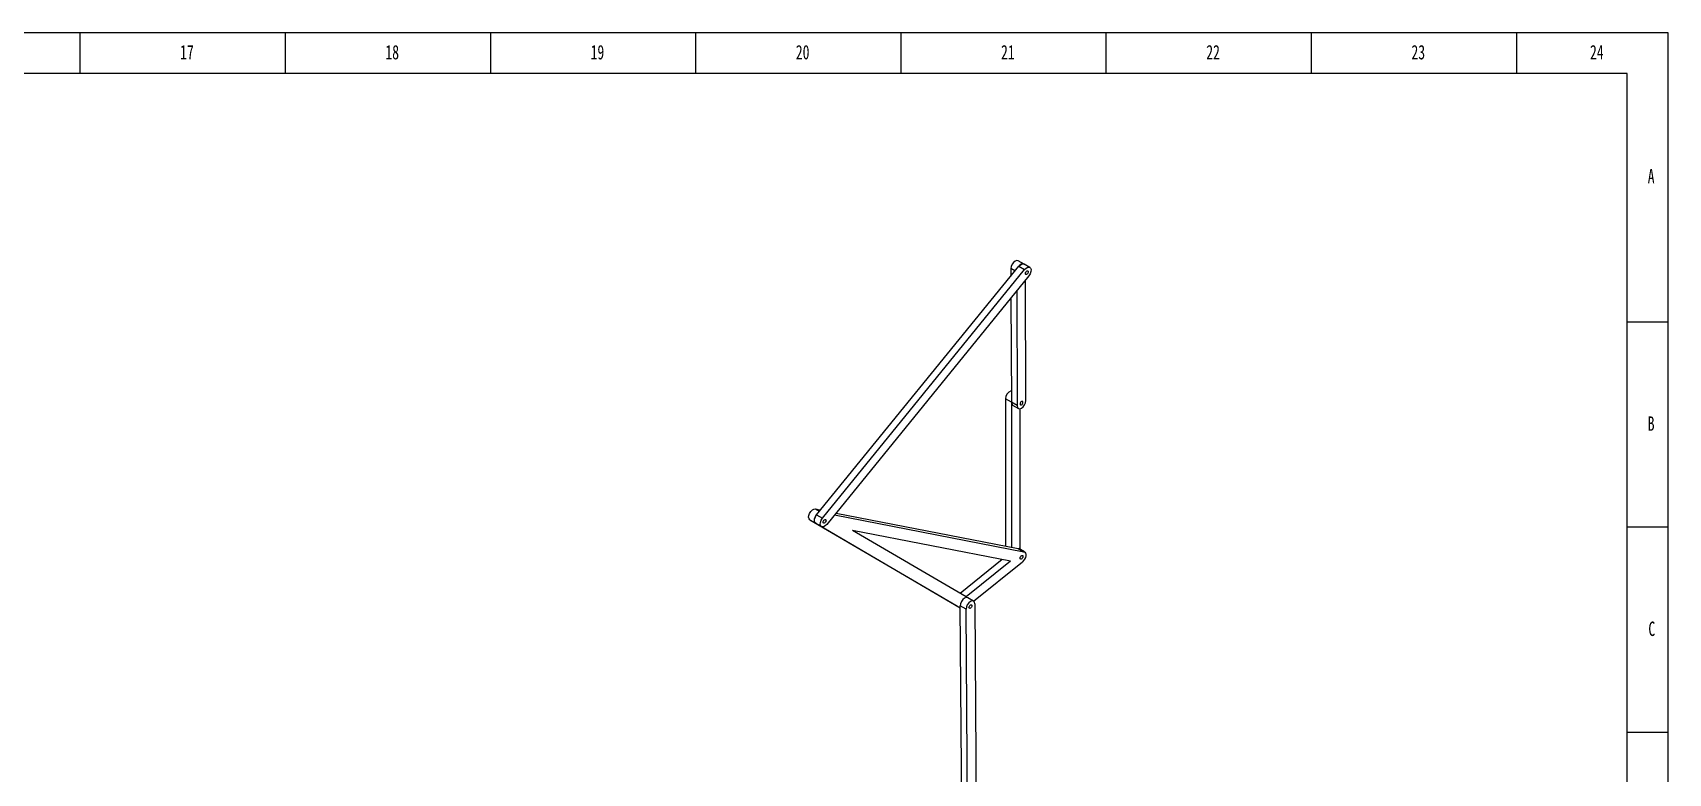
# Model space of a CAD drawing. Header units: millimetres. Extents: x 0 to 1189, y 0 to 841.
# Drawn here: x 790.5 to 1189, y 660.6 to 841 of the extents above; entities that cross this region are included whole.
import ezdxf

# ---------------------------------------------------------------- set-up
doc = ezdxf.new("R2010")
doc.units = ezdxf.units.MM
doc.layers.add('10', color=7, linetype='Continuous')
doc.layers.add('5', color=7, linetype='Continuous')
doc.styles.add('SLDTEXTSTYLE5', font='TXT', dxfattribs={"width": 0.7})

msp = doc.modelspace()

# ---------------------------------------------------------------- linework, layer by layer
at = {"color": 7, "linetype": 'Continuous', "lineweight": 25}
for p, q in [((1032.03, 784.63), (1030.62, 785.45)), ((981.5, 723.54), (1030.76, 784.1)), ((982.92, 722.72), (1032.17, 783.28)), ((1033.22, 781.75), (983.96, 721.19)), ((1028.81, 783.53), (1028.81, 781.7)), ((1029.82, 782.94), (1028.81, 783.53)), ((1030.76, 784.1), (1032.17, 783.28)), ((1033.45, 783.81), (1032.03, 784.63)), ((1030.24, 778.09), (1030.36, 750.13)), ((1032.48, 751.36), (1032.36, 780.69)), ((1028.84, 776.36), (1028.94, 750.95)), ((1028.94, 750.95), (1027.53, 751.77)), ((1027.53, 751.77), (1027.53, 715.96)), ((1030.36, 750.13), (1028.94, 750.95)), ((1028.94, 750.95), (1028.94, 715.68)), ((1029.25, 750.26), (1030.67, 749.45)), ((1031.06, 715.12), (1031.06, 749.39)), ((979.86, 722.29), (981.27, 721.47)), ((979.86, 722.29), (1015.38, 701.51)), ((981.2, 724.95), (982.45, 724.7)), ((981.2, 724.95), (982.19, 724.38)), ((981.27, 721.47), (1016.49, 700.87)), ((981.28, 721.47), (982.69, 720.66)), ((981.5, 723.54), (982.92, 722.72)), ((985.84, 723.5), (1032.01, 714.54)), ((986.22, 723.97), (1030.59, 715.36)), ((1028.7, 712.24), (990.24, 719.7)), ((1017.9, 703.52), (990.24, 719.7)), ((1030.59, 715.36), (1032.01, 714.54)), ((1030.59, 715.36), (1030.75, 715.3)), ((1032.17, 714.49), (1030.75, 715.3)), ((1026.74, 712.62), (1016.49, 704.35)), ((1028.7, 712.24), (1017.9, 703.52)), ((1019.7, 702.48), (1031.62, 712.1)), ((1015.38, 701.51), (1016.49, 700.87)), ((1017.9, 700.55), (1016.49, 701.37)), ((1017.46, 571.29), (1016.49, 701.37)), ((1019.71, 702.47), (1018.3, 703.29)), ((1020.02, 701.8), (1020.99, 572.93)), ((1018.87, 571.7), (1017.9, 700.55))]:
    msp.add_line(p, q, dxfattribs=at)
at = {"color": 7, "linetype": 'Continuous', "lineweight": 25, "flags": 128}
for points in [[(1030.62, 785.45), (1030.61, 785.45), (1030.27, 785.51), (1029.86, 785.37), (1029.46, 785.04), (1029.11, 784.57), (1028.89, 784.04), (1028.81, 783.53)], [(1030.76, 784.1), (1031.15, 784.47), (1031.57, 784.67), (1031.94, 784.67), (1032.03, 784.63)], [(1032.17, 783.28), (1032.57, 783.65), (1032.98, 783.86), (1033.35, 783.86), (1033.62, 783.65), (1033.75, 783.27), (1033.72, 782.78), (1033.53, 782.24), (1033.22, 781.75)], [(1033, 782.89), (1033.05, 782.77), (1033.04, 782.6), (1032.97, 782.42), (1032.87, 782.26), (1032.74, 782.13), (1032.6, 782.07), (1032.48, 782.07), (1032.39, 782.13), (1032.35, 782.26), (1032.36, 782.43), (1032.42, 782.6), (1032.52, 782.77), (1032.65, 782.89), (1032.79, 782.96), (1032.91, 782.96), (1033, 782.89)], [(1028.94, 750.95), (1029.03, 750.52), (1029.25, 750.26)], [(1030.36, 750.13), (1030.44, 749.71), (1030.67, 749.45), (1031.02, 749.38), (1031.42, 749.52), (1031.83, 749.85), (1032.17, 750.32), (1032.4, 750.85), (1032.48, 751.36)], [(1031.42, 751.15), (1031.28, 751.04), (1031.17, 750.89), (1031.09, 750.71), (1031.06, 750.54), (1031.09, 750.4), (1031.17, 750.31), (1031.28, 750.29), (1031.42, 750.34), (1031.55, 750.45), (1031.67, 750.6), (1031.74, 750.78), (1031.77, 750.95), (1031.74, 751.09), (1031.67, 751.18), (1031.55, 751.2), (1031.42, 751.15)], [(979.86, 722.29), (979.64, 722.53), (979.55, 722.92), (979.61, 723.39), (979.79, 723.89), (980.09, 724.35), (980.46, 724.71), (980.84, 724.92), (981.2, 724.95)], [(981.28, 721.47), (981.1, 721.64), (980.97, 722.01), (981, 722.51), (981.19, 723.04), (981.5, 723.54)], [(981.27, 721.47), (981.06, 721.72), (980.97, 722.1), (981.02, 722.58), (981.21, 723.08), (981.5, 723.54), (981.5, 723.54)], [(983.96, 721.19), (983.57, 720.81), (983.16, 720.61), (982.79, 720.61), (982.52, 720.82), (982.39, 721.2), (982.42, 721.69), (982.61, 722.23), (982.92, 722.72)], [(983.75, 722.33), (983.79, 722.21), (983.78, 722.04), (983.72, 721.86), (983.61, 721.7), (983.48, 721.57), (983.35, 721.51), (983.22, 721.51), (983.13, 721.58), (983.09, 721.7), (983.1, 721.87), (983.16, 722.05), (983.27, 722.21), (983.4, 722.34), (983.54, 722.4), (983.66, 722.4), (983.75, 722.33)], [(1031.71, 713.13), (1031.61, 712.96), (1031.49, 712.83), (1031.35, 712.75), (1031.22, 712.73), (1031.12, 712.79), (1031.07, 712.91), (1031.07, 713.07), (1031.12, 713.24), (1031.22, 713.41), (1031.35, 713.55), (1031.49, 713.63), (1031.61, 713.64), (1031.71, 713.58), (1031.76, 713.47), (1031.76, 713.31), (1031.71, 713.13)], [(1032.01, 714.54), (1032.24, 714.44), (1032.4, 714.22), (1032.47, 713.92), (1032.46, 713.55), (1032.35, 713.15), (1032.17, 712.75), (1031.92, 712.39), (1031.62, 712.1)], [(1018.3, 703.29), (1018.29, 703.29), (1017.95, 703.36), (1017.54, 703.21), (1017.13, 702.88), (1016.79, 702.41), (1016.56, 701.88), (1016.49, 701.37)], [(1020.02, 701.8), (1019.94, 702.22), (1019.71, 702.48), (1019.36, 702.54), (1018.95, 702.39), (1018.55, 702.06), (1018.21, 701.6), (1017.98, 701.07), (1017.9, 700.55)], [(1018.96, 700.77), (1018.83, 700.72), (1018.71, 700.74), (1018.64, 700.83), (1018.61, 700.97), (1018.63, 701.14), (1018.71, 701.31), (1018.82, 701.47), (1018.96, 701.58), (1019.09, 701.63), (1019.21, 701.61), (1019.29, 701.52), (1019.32, 701.38), (1019.29, 701.21), (1019.21, 701.03), (1019.1, 700.88), (1018.96, 700.77)]]:
    msp.add_lwpolyline(points, dxfattribs=at)
at = {"color": 7, "linetype": 'Continuous', "lineweight": 25}
for centre, radius, start, end in [((1031.75, 783.53), 1.14, 75.3746, 150.1645), ((1029.64, 751.75), 2.11, 109.5396, 179.5361)]:
    msp.add_arc(centre, radius, start, end, dxfattribs=at)
at = {"layer": '5', "color": 7}
for p, q in [((1189, 841), (0, 841)), ((1189, 0), (1189, 841))]:
    msp.add_line(p, q, dxfattribs=at)
at = {"layer": '5'}
for p, q in [((802, 841), (802, 831.05)), ((852, 841), (852, 831.05)), ((902, 841), (902, 831.05)), ((952, 841), (952, 831.05)), ((1002, 841), (1002, 831.05)), ((1052, 841), (1052, 831.05)), ((1102, 841), (1102, 831.05)), ((1152, 841), (1152, 831.05)), ((1189, 770.5), (1179, 770.5)), ((1189, 720.5), (1179, 720.5)), ((1189, 670.5), (1179, 670.5))]:
    msp.add_line(p, q, dxfattribs=at)
at = {"layer": '5', "color": 7, "lineweight": 25}
for p, q in [((1179, 831.05), (25, 831.05)), ((1179, 10), (1179, 831.05))]:
    msp.add_line(p, q, dxfattribs=at)

# ---------------------------------------------------------------- texts
at = {"layer": '10', "char_height": 3.5, "attachment_point": 2, "style": 'SLDTEXTSTYLE5'}
for s, insert in [('17', (828.09, 838.01)), ('18', (878.09, 838.01)), ('19', (928.09, 838.01)), ('20', (978.09, 838.01)), ('21', (1028.09, 838.01)), ('22', (1078.09, 838.01)), ('23', (1128.09, 838.01)), ('24', (1171.59, 838.01)), ('A', (1184.82, 807.76)), ('B', (1184.82, 747.51)), ('C', (1184.98, 697.51))]:
    msp.add_mtext(s, dxfattribs=dict(at, insert=insert))

doc.saveas('drawing.dxf')
